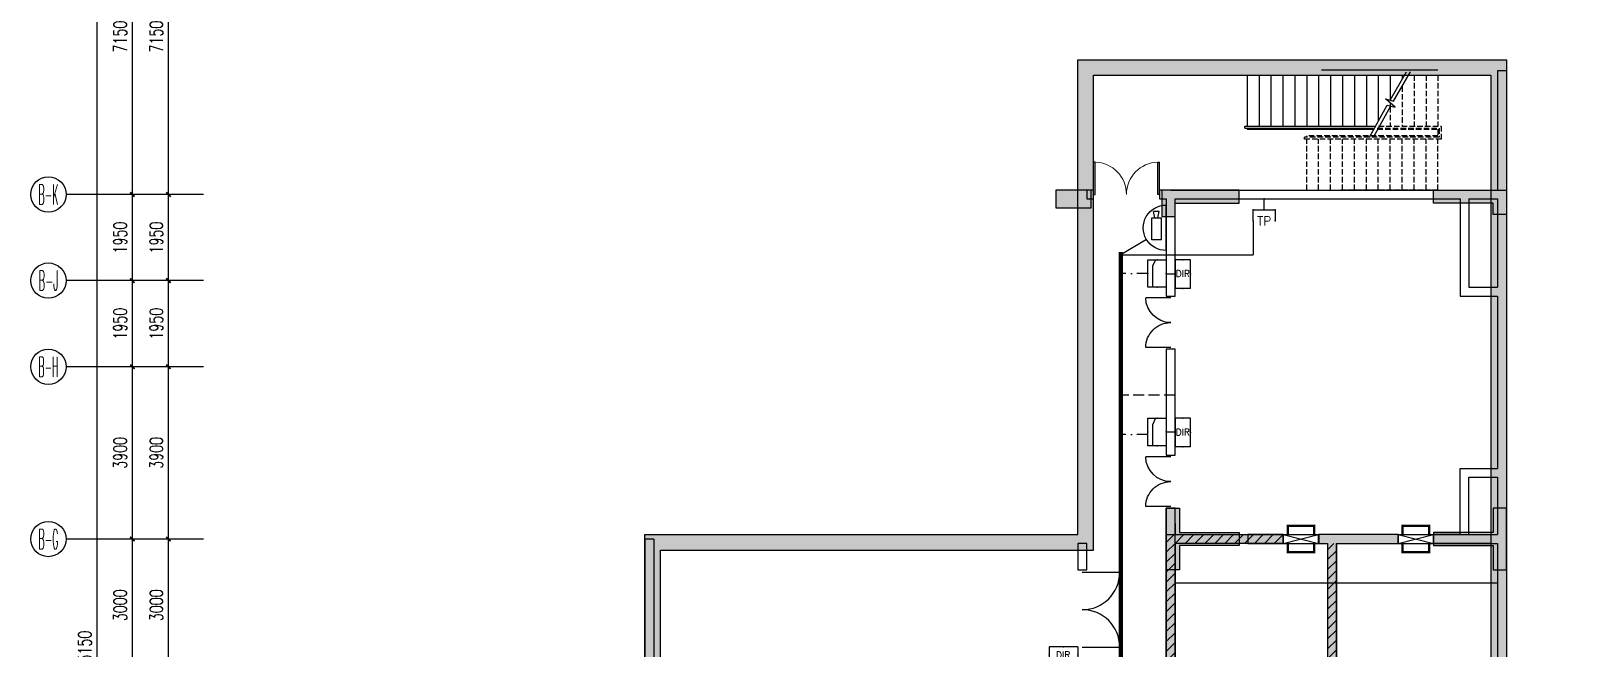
# Model space of a CAD drawing. Extents: x -41969 to 449372, y 65390 to 759577.
# Drawn here: x -39460 to -4656, y 720619 to 734599 of the extents above; entities that cross this region are included whole.
import ezdxf
from ezdxf.enums import TextEntityAlignment as Align

# ---------------------------------------------------------------- set-up
doc = ezdxf.new("R2010")
doc.units = 0
doc.header["$LTSCALE"] = 1000
doc.header["$MEASUREMENT"] = 0
doc.linetypes.add('DASH', pattern=[0.35, 0.25, -0.1])
doc.linetypes.add('DASHDOT', pattern=[1, 0.5, -0.25, 0, -0.25])
for name, color, linetype in [('0-桥架', 120, 'Continuous'), ('AXIS', 253, 'Continuous'), ('EQUIP-通讯', 241, 'Continuous'), ('jg地下室外墙', 2, 'Continuous'), ('jg新结构柱', 9, 'Continuous'), ('STAIR', 2, 'Continuous'), ('TEL_TEXT', 7, 'Continuous'), ('WALL', 7, 'Continuous'), ('WINDOW', 2, 'Continuous'), ('WINDOW_TEXT', 7, 'Continuous'), ('WIRE-照明', 120, 'Continuous'), ('安保设备SA', 241, 'Continuous'), ('设备', 2, 'Continuous')]:
    doc.layers.add(name, color=color, linetype=linetype)
doc.styles.add('_TCH_AXIS', font='COMPLEX', dxfattribs={"bigfont": 'GBCBIG'})
doc.styles.add('_TCH_DIM_T3', font='SIMPLEX', dxfattribs={"width": 0.705882, "bigfont": 'GBCBIG'})
doc.styles.add('_TEL_DIM', font='SIMPLEX', dxfattribs={"width": 0.8, "height": 3.5, "bigfont": 'HZTXT'})
doc.styles.add('SIMPLEX', font='SIMPLEX.SHX')
doc.dimstyles.new('_TCH_ARCH&&100', dxfattribs={"dimtxt": 297.5, "dimasz": 100, "dimexe": 250, "dimexo": 300, "dimgap": 126.25, "dimtad": 1, "dimdec": 0, "dimzin": 0, "dimdsep": 46, "dimtxsty": '_TCH_DIM_T3', "dimblk": 'ARCHTICK', "dimcen": 0.09, "dimclrt": 7, "dimazin": 2, "dimtfac": 1, "dimtdec": 0, "dimtix": 1, "dimtmove": 2, "dimatfit": 3, "dimfxl": 0, "dimtolj": 1, "dimtzin": 0, "dimarcsym": 0})

# ---------------------------------------------------------------- blocks, each defined once
blk = doc.blocks.new('fsdftgr324164365')
at = {"layer": 'jg地下室外墙'}
h = blk.add_hatch(color=9, dxfattribs=at)
h.dxf.hatch_style = 1
h.paths.add_polyline_path([(-16242, -2295682), (-25942, -2295682), (-25942, -2306432), (-35742, -2306432), (-35742, -2312132), (-44642, -2312132), (-44642, -2326632), (-14842, -2326632), (-14842, -2316903), (-16242, -2316903)])
h.paths.add_polyline_path([(-25592, -2296032), (-16592, -2296032), (-16592, -2317253), (-15192, -2317253), (-15192, -2326282), (-44292, -2326282), (-44292, -2312482), (-35392, -2312482), (-35392, -2306782), (-25592, -2306782)], flags=16)
for points in [[(-29842, -2326282), (-29842, -2318932), (-23942, -2318932), (-23944, -2306432), (-21292, -2306432), (-21292, -2306632), (-23742, -2306632), (-23742, -2319132), (-29642, -2319132), (-29642, -2326282)], [(-18692, -2306432), (-20492, -2306432), (-20492, -2306632), (-20292, -2306632), (-20292, -2323582), (-22042, -2323582), (-22042, -2326282), (-21842, -2326282), (-21842, -2323782), (-20092, -2323782), (-20089, -2306632), (-18692, -2306632)], [(-17892, -2306432), (-16592, -2306432), (-16592, -2306632), (-17892, -2306632)]]:
    blk.add_hatch(color=9, dxfattribs=at).paths.add_polyline_path(points)
at = {"layer": 'jg新结构柱'}
h = blk.add_hatch(dxfattribs=at)
h.set_pattern_fill('ANSI31', color=9, scale=100, style=0)
h.set_pattern_definition([(45, (84859.17, -158788.12), (-112.253202, 112.253202), [])])
h.paths.add_polyline_path([(-29842, -2326282), (-29642, -2326282), (-29642, -2319132), (-23742, -2319132), (-23742, -2306632), (-20292, -2306632), (-20292, -2323582), (-22042, -2323582), (-22042, -2326282), (-21842, -2326282), (-21842, -2323782), (-20092, -2323782), (-20092, -2306632), (-21292, -2306632), (-21292, -2306432), (-23942, -2306432), (-23942, -2318932), (-29842, -2318932)])
at = {"layer": 'jg地下室外墙', "color": 9}
for p, q in [((-21292, -2306432), (-21292, -2306632)), ((-20492, -2306432), (-20492, -2306632)), ((-18692, -2306432), (-18692, -2306632)), ((-17892, -2306432), (-17892, -2306632)), ((-20292, -2306632), (-20292, -2323552)), ((-20092, -2306632), (-20092, -2323752)), ((-22042, -2323582), (-20292, -2323582)), ((-22042, -2323582), (-22042, -2326282)), ((-21842, -2323782), (-21842, -2326282)), ((-21842, -2323782), (-20092, -2323782))]:
    blk.add_line(p, q, dxfattribs=at)
for points in [[(-14842, -2326632), (-44642, -2326632), (-44642, -2312132), (-35742, -2312132), (-35742, -2306432), (-25942, -2306432), (-25942, -2295682), (-16242, -2295682), (-16242, -2316903), (-14842, -2316903)], [(-15192, -2326282), (-44292, -2326282), (-44292, -2312482), (-35392, -2312482), (-35392, -2306782), (-25592, -2306782), (-25592, -2296032), (-16592, -2296032), (-16592, -2317253), (-15192, -2317253)], [(-29842, -2326282), (-29842, -2318932), (-23942, -2318932), (-23944, -2306432), (-21292, -2306432), (-21292, -2306632), (-23742, -2306632), (-23742, -2319132), (-29642, -2319132), (-29642, -2326282)], [(-18692, -2306432), (-20492, -2306432), (-20492, -2306632), (-20292, -2306632), (-20292, -2323582), (-22042, -2323582), (-22042, -2326282), (-21842, -2326282), (-21842, -2323782), (-20092, -2323782), (-20089, -2306632), (-18692, -2306632)], [(-17892, -2306432), (-16592, -2306432), (-16592, -2306632), (-17892, -2306632)]]:
    blk.add_lwpolyline(points, close=True, dxfattribs=at)
blk = doc.blocks.new('_ArchTick')
at = {"color": 0, "linetype": 'ByBlock', "const_width": 0.4}
blk.add_lwpolyline([(-0.5, -0.5), (0.5, 0.5)], dxfattribs=at)
blk = doc.blocks.new('*D178')
at = {"layer": 'AXIS', "color": 0, "lineweight": -2}
for p, q in [((-36146, 723092), (-36593, 723092)), ((-36343, 720092), (-36343, 723092)), ((-36146, 720092), (-36593, 720092))]:
    blk.add_line(p, q, dxfattribs=at)
at = {"layer": 'Defpoints', "color": 0}
for p in [(-36343, 723092), (-35846, 723092), (-35846, 720092)]:
    blk.add_point(p, dxfattribs=at)
at = {"layer": 'AXIS', "color": 0, "lineweight": -2, "xscale": 100, "yscale": 100, "zscale": 100}
for p, rotation in [((-36343, 723092), 90), ((-36343, 720092), 270)]:
    blk.add_blockref('_ArchTick', p, dxfattribs=dict(at, rotation=rotation))
at = {"layer": 'AXIS', "color": 7, "insert": (-36618, 721592), "char_height": 297.5, "attachment_point": 5, "rotation": 90, "style": '_TCH_DIM_T3'}
blk.add_mtext('\\A1;3000', dxfattribs=at)
blk = doc.blocks.new('*D179')
at = {"layer": 'AXIS', "color": 0, "lineweight": -2}
for p, q in [((-36146, 726992), (-36593, 726992)), ((-36343, 723092), (-36343, 726992)), ((-36146, 723092), (-36593, 723092))]:
    blk.add_line(p, q, dxfattribs=at)
at = {"layer": 'Defpoints', "color": 0}
for p in [(-36343, 726992), (-35846, 726992), (-35846, 723092)]:
    blk.add_point(p, dxfattribs=at)
at = {"layer": 'AXIS', "color": 0, "lineweight": -2, "xscale": 100, "yscale": 100, "zscale": 100}
for p, rotation in [((-36343, 726992), 90), ((-36343, 723092), 270)]:
    blk.add_blockref('_ArchTick', p, dxfattribs=dict(at, rotation=rotation))
at = {"layer": 'AXIS', "color": 7, "insert": (-36618, 725042), "char_height": 297.5, "attachment_point": 5, "rotation": 90, "style": '_TCH_DIM_T3'}
blk.add_mtext('\\A1;3900', dxfattribs=at)
blk = doc.blocks.new('*D180')
at = {"layer": 'AXIS', "color": 0, "lineweight": -2}
for p, q in [((-36146, 728942), (-36593, 728942)), ((-36343, 726992), (-36343, 728942)), ((-36146, 726992), (-36593, 726992))]:
    blk.add_line(p, q, dxfattribs=at)
at = {"layer": 'Defpoints', "color": 0}
for p in [(-36343, 728942), (-35846, 728942), (-35846, 726992)]:
    blk.add_point(p, dxfattribs=at)
at = {"layer": 'AXIS', "color": 0, "lineweight": -2, "xscale": 100, "yscale": 100, "zscale": 100}
for p, rotation in [((-36343, 728942), 90), ((-36343, 726992), 270)]:
    blk.add_blockref('_ArchTick', p, dxfattribs=dict(at, rotation=rotation))
at = {"layer": 'AXIS', "color": 7, "insert": (-36618, 727967), "char_height": 297.5, "attachment_point": 5, "rotation": 90, "style": '_TCH_DIM_T3'}
blk.add_mtext('\\A1;1950', dxfattribs=at)
blk = doc.blocks.new('*D181')
at = {"layer": 'AXIS', "color": 0, "lineweight": -2}
for p, q in [((-36146, 730892), (-36593, 730892)), ((-36343, 728942), (-36343, 730892)), ((-36146, 728942), (-36593, 728942))]:
    blk.add_line(p, q, dxfattribs=at)
at = {"layer": 'Defpoints', "color": 0}
for p in [(-36343, 730892), (-35846, 730892), (-35846, 728942)]:
    blk.add_point(p, dxfattribs=at)
at = {"layer": 'AXIS', "color": 0, "lineweight": -2, "xscale": 100, "yscale": 100, "zscale": 100}
for p, rotation in [((-36343, 730892), 90), ((-36343, 728942), 270)]:
    blk.add_blockref('_ArchTick', p, dxfattribs=dict(at, rotation=rotation))
at = {"layer": 'AXIS', "color": 7, "insert": (-36618, 729917), "char_height": 297.5, "attachment_point": 5, "rotation": 90, "style": '_TCH_DIM_T3'}
blk.add_mtext('\\A1;1950', dxfattribs=at)
blk = doc.blocks.new('*D182')
at = {"layer": 'AXIS', "color": 0, "lineweight": -2}
for p, q in [((-36146, 738042), (-36593, 738042)), ((-36343, 730892), (-36343, 738042)), ((-36146, 730892), (-36593, 730892))]:
    blk.add_line(p, q, dxfattribs=at)
at = {"layer": 'Defpoints', "color": 0}
for p in [(-36343, 738042), (-35846, 738042), (-35846, 730892)]:
    blk.add_point(p, dxfattribs=at)
at = {"layer": 'AXIS', "color": 0, "lineweight": -2, "xscale": 100, "yscale": 100, "zscale": 100}
for p, rotation in [((-36343, 738042), 90), ((-36343, 730892), 270)]:
    blk.add_blockref('_ArchTick', p, dxfattribs=dict(at, rotation=rotation))
at = {"layer": 'AXIS', "color": 7, "insert": (-36618, 734467), "char_height": 297.5, "attachment_point": 5, "rotation": 90, "style": '_TCH_DIM_T3'}
blk.add_mtext('\\A1;7150', dxfattribs=at)
blk = doc.blocks.new('*D188')
at = {"layer": 'AXIS', "color": 0, "lineweight": -2}
for p, q in [((-35846, 723092), (-37410, 723092)), ((-37160, 720092), (-37160, 723092)), ((-35846, 720092), (-37410, 720092))]:
    blk.add_line(p, q, dxfattribs=at)
at = {"layer": 'Defpoints', "color": 0}
for p in [(-37160, 723092), (-35546, 723092), (-35546, 720092)]:
    blk.add_point(p, dxfattribs=at)
at = {"layer": 'AXIS', "color": 0, "lineweight": -2, "xscale": 100, "yscale": 100, "zscale": 100}
for p, rotation in [((-37160, 723092), 90), ((-37160, 720092), 270)]:
    blk.add_blockref('_ArchTick', p, dxfattribs=dict(at, rotation=rotation))
at = {"layer": 'AXIS', "color": 7, "insert": (-37435, 721592), "char_height": 297.5, "attachment_point": 5, "rotation": 90, "style": '_TCH_DIM_T3'}
blk.add_mtext('\\A1;3000', dxfattribs=at)
blk = doc.blocks.new('*D189')
at = {"layer": 'AXIS', "color": 0, "lineweight": -2}
for p, q in [((-35846, 726992), (-37410, 726992)), ((-37160, 723092), (-37160, 726992)), ((-35846, 723092), (-37410, 723092))]:
    blk.add_line(p, q, dxfattribs=at)
at = {"layer": 'Defpoints', "color": 0}
for p in [(-37160, 726992), (-35546, 726992), (-35546, 723092)]:
    blk.add_point(p, dxfattribs=at)
at = {"layer": 'AXIS', "color": 0, "lineweight": -2, "xscale": 100, "yscale": 100, "zscale": 100}
for p, rotation in [((-37160, 726992), 90), ((-37160, 723092), 270)]:
    blk.add_blockref('_ArchTick', p, dxfattribs=dict(at, rotation=rotation))
at = {"layer": 'AXIS', "color": 7, "insert": (-37435, 725042), "char_height": 297.5, "attachment_point": 5, "rotation": 90, "style": '_TCH_DIM_T3'}
blk.add_mtext('\\A1;3900', dxfattribs=at)
blk = doc.blocks.new('*D190')
at = {"layer": 'AXIS', "color": 0, "lineweight": -2}
for p, q in [((-35846, 728942), (-37410, 728942)), ((-37160, 726992), (-37160, 728942)), ((-35846, 726992), (-37410, 726992))]:
    blk.add_line(p, q, dxfattribs=at)
at = {"layer": 'Defpoints', "color": 0}
for p in [(-37160, 728942), (-35546, 728942), (-35546, 726992)]:
    blk.add_point(p, dxfattribs=at)
at = {"layer": 'AXIS', "color": 0, "lineweight": -2, "xscale": 100, "yscale": 100, "zscale": 100}
for p, rotation in [((-37160, 728942), 90), ((-37160, 726992), 270)]:
    blk.add_blockref('_ArchTick', p, dxfattribs=dict(at, rotation=rotation))
at = {"layer": 'AXIS', "color": 7, "insert": (-37435, 727967), "char_height": 297.5, "attachment_point": 5, "rotation": 90, "style": '_TCH_DIM_T3'}
blk.add_mtext('\\A1;1950', dxfattribs=at)
blk = doc.blocks.new('*D191')
at = {"layer": 'AXIS', "color": 0, "lineweight": -2}
for p, q in [((-35846, 730892), (-37410, 730892)), ((-37160, 728942), (-37160, 730892)), ((-35846, 728942), (-37410, 728942))]:
    blk.add_line(p, q, dxfattribs=at)
at = {"layer": 'Defpoints', "color": 0}
for p in [(-37160, 730892), (-35546, 730892), (-35546, 728942)]:
    blk.add_point(p, dxfattribs=at)
at = {"layer": 'AXIS', "color": 0, "lineweight": -2, "xscale": 100, "yscale": 100, "zscale": 100}
for p, rotation in [((-37160, 730892), 90), ((-37160, 728942), 270)]:
    blk.add_blockref('_ArchTick', p, dxfattribs=dict(at, rotation=rotation))
at = {"layer": 'AXIS', "color": 7, "insert": (-37435, 729917), "char_height": 297.5, "attachment_point": 5, "rotation": 90, "style": '_TCH_DIM_T3'}
blk.add_mtext('\\A1;1950', dxfattribs=at)
blk = doc.blocks.new('*D192')
at = {"layer": 'AXIS', "color": 0, "lineweight": -2}
for p, q in [((-35846, 738042), (-37410, 738042)), ((-37160, 730892), (-37160, 738042)), ((-35846, 730892), (-37410, 730892))]:
    blk.add_line(p, q, dxfattribs=at)
at = {"layer": 'Defpoints', "color": 0}
for p in [(-37160, 738042), (-35546, 738042), (-35546, 730892)]:
    blk.add_point(p, dxfattribs=at)
at = {"layer": 'AXIS', "color": 0, "lineweight": -2, "xscale": 100, "yscale": 100, "zscale": 100}
for p, rotation in [((-37160, 738042), 90), ((-37160, 730892), 270)]:
    blk.add_blockref('_ArchTick', p, dxfattribs=dict(at, rotation=rotation))
at = {"layer": 'AXIS', "color": 7, "insert": (-37435, 734467), "char_height": 297.5, "attachment_point": 5, "rotation": 90, "style": '_TCH_DIM_T3'}
blk.add_mtext('\\A1;7150', dxfattribs=at)
blk = doc.blocks.new('*D194')
at = {"layer": 'AXIS', "color": 0, "lineweight": -2}
for p, q in [((-35846, 738142), (-38210, 738142)), ((-37960, 702992), (-37960, 738142)), ((-35846, 702992), (-38210, 702992))]:
    blk.add_line(p, q, dxfattribs=at)
at = {"layer": 'Defpoints', "color": 0}
for p in [(-37960, 738142), (-35546, 738142), (-35546, 702992)]:
    blk.add_point(p, dxfattribs=at)
at = {"layer": 'AXIS', "color": 0, "lineweight": -2, "xscale": 100, "yscale": 100, "zscale": 100}
for p, rotation in [((-37960, 738142), 90), ((-37960, 702992), 270)]:
    blk.add_blockref('_ArchTick', p, dxfattribs=dict(at, rotation=rotation))
at = {"layer": 'AXIS', "color": 7, "insert": (-38235, 720567), "char_height": 297.5, "attachment_point": 5, "rotation": 90, "style": '_TCH_DIM_T3'}
blk.add_mtext('\\A1;35150', dxfattribs=at)
blk = doc.blocks.new('_dblk1')
for p, q in [((-0.47, 0), (-0.47, -0.47)), ((0.47, 0), (0.47, -0.47))]:
    blk.add_line(p, q)
for centre, start, end in [((-0.47, 0), 270, 0), ((0.47, 0), 180, 270)]:
    blk.add_arc(centre, 0.47, start, end)
at = {"layer": 'WINDOW_TEXT', "style": 'SIMPLEX', "flags": 9}
blk.add_attdef('A', text='', height=1, dxfattribs=at).set_placement((0, 1.5), align=Align.MIDDLE)
blk = doc.blocks.new('$DorLib2D$00000002')
for p, q in [((-0.5, 0), (-0.5, 0.4875)), ((-0.475, 0.4875), (-0.5, 0.4875)), ((-0.475, 0), (-0.475, 0.4875)), ((0.475, 0), (0.475, 0.4875)), ((0.475, 0.4875), (0.5, 0.4875)), ((0.5, 0), (0.5, 0.4875)), ((-0.5, 0), (-0.475, 0)), ((0.5, 0), (0.475, 0))]:
    blk.add_line(p, q)
at = {"lineweight": 13}
for centre, start, end in [((-0.4875, 0), 0, 88.53072), ((0.4875, 0), 91.46928, 180)]:
    blk.add_arc(centre, 0.4875, start, end, dxfattribs=at)
blk = doc.blocks.new('$equip$00001889')
for p, q in [((-0.65, 0.35), (-0.65, -0.35)), ((0.65, 0.35), (-0.65, 0.35)), ((0.65, 0.35), (0.65, -0.35)), ((-0.65, -0.35), (0.65, -0.35))]:
    blk.add_line(p, q)
for p in [(-0.65, 0), (0, 0.35), (0.65, 0), (0, -0.35)]:
    blk.add_point(p)
at = {"color": 7, "style": '_TEL_DIM'}
blk.add_attdef('$TEXT$', text='', height=0.3, dxfattribs=at).set_placement((-0.02, -0.003), align=Align.MIDDLE_CENTER)
at = {"color": 7, "style": '_TEL_DIM', "flags": 1}
blk.add_attdef('A', text='', height=0.00002, dxfattribs=at).set_placement((0, 0), align=Align.MIDDLE_CENTER)
blk = doc.blocks.new('$equip$00001867')
for p, q in [((-0.5, 0.499), (-0.5, 0.999)), ((0.5, 0.999), (0.5, 0.499)), ((0.5, 0.499), (-0.5, 0.499)), ((0, 0.5), (0, 0))]:
    blk.add_line(p, q)
for p in [(-0.5, 0.999), (0.5, 0.999), (-0.5, 0.499), (0, 0), (0.5, 0.499)]:
    blk.add_point(p)
at = {"color": 7, "style": '_TEL_DIM'}
blk.add_attdef('$TEXT$', text='', height=0.4, dxfattribs=at).set_placement((0, 0.999), align=Align.MIDDLE_CENTER)
at = {"color": 7, "style": '_TEL_DIM', "flags": 1}
blk.add_attdef('A', text='', height=0.00002, dxfattribs=at).set_placement((0, 0), align=Align.MIDDLE_CENTER)
blk = doc.blocks.new('A$C59FF3FA0')
at = {"layer": '安保设备SA'}
for p, q in [((0, 724), (1426, 724)), ((334, 575), (334, 273)), ((334, 575), (1024, 575)), ((1024, 273), (1024, 575)), ((1024, 461), (1224, 500)), ((1224, 500), (1224, 322)), ((334, 273), (1024, 273)), ((1024, 361), (1224, 322))]:
    blk.add_line(p, q, dxfattribs=at)
blk.add_ellipse((713, 713), major_axis=(-713, 11), ratio=1, start_param=0.00047, end_param=3.17192, dxfattribs=at)
blk = doc.blocks.new('$equip$00001876')
at = {"color": 0, "linetype": 'Continuous'}
blk.add_lwpolyline([(-0.625, 0.415), (0.625, 0.415), (0.625, -0.415), (-0.625, -0.415)], close=True, dxfattribs=at)
blk.add_lwpolyline([(0.625, 0.075), (0.325, 0.215), (-0.625, 0.215)], dxfattribs=at)
for p in [(-0.625, 0), (0, 0.415), (0.625, 0), (0, -0.415)]:
    blk.add_point(p)
at = {"layer": 'TEL_TEXT', "style": '_TEL_DIM', "flags": 1}
blk.add_attdef('A', text='', height=0.00002, dxfattribs=at).set_placement((0, 0), align=Align.MIDDLE_CENTER)

msp = doc.modelspace()

# ---------------------------------------------------------------- hatches: boundary and pattern name
at = {"layer": 'jg新结构柱'}
h = msp.add_hatch(color=256, dxfattribs=at)
h.paths.add_polyline_path([(-17305.7, 712692.2), (-16785, 712692.2), (-16785, 712442.2), (-17305.7, 712442.2)])
h.paths.add_polyline_path([(-15455.7, 730592.2), (-15455.7, 730992.2), (-16255.7, 730992.2), (-16255.7, 730592.2)])
h.paths.add_polyline_path([(-23555.7, 712392.2), (-23555.7, 713692.2), (-23255.7, 713692.2), (-23255.7, 712692.2), (-21905.7, 712692.2), (-21905.7, 712392.2)])
h.paths.add_polyline_path([(-15505.7, 712442.2), (-16085, 712442.2), (-16085, 712692.2), (-15755.7, 712692.2), (-15755.7, 714842.2), (-15505.7, 714842.2)])
h.paths.add_polyline_path([(-15455.7, 720292.2), (-17805.7, 720292.2), (-17805.7, 719992.2), (-15755.7, 719992.2), (-15755.7, 718792.2), (-15455.7, 718792.2)])
h.paths.add_polyline_path([(-25555.7, 720292.2), (-23355.7, 720292.2), (-23355.7, 719992.2), (-25255.7, 719992.2), (-25255.7, 718542.2), (-25555.7, 718542.2)])
h.paths.add_polyline_path([(-13755.7, 715142.2), (-13755.7, 715792.2), (-13505.7, 715792.2), (-13505.7, 715392.2), (-11655.7, 715392.2), (-11655.7, 715142.2)])
h.paths.add_polyline_path([(-6055.7, 715142.2), (-6055.7, 715792.2), (-6305.7, 715792.2), (-6305.7, 715392.2), (-7705.7, 715392.2), (-7705.7, 715142.2)])
h.paths.add_polyline_path([(-6055.7, 730992.2), (-6055.7, 730442.2), (-6355.7, 730442.2), (-6355.7, 730692.2), (-7705.7, 730692.2), (-7705.7, 730992.2)])
h.paths.add_polyline_path([(-13855.7, 730992.2), (-13855.7, 730392.2), (-13555.7, 730392.2), (-13555.7, 730692.2), (-12105.7, 730692.2), (-12105.7, 730992.2)])
h.paths.add_polyline_path([(-12105.7, 723242.2), (-12105.7, 722942.2), (-13455.7, 722942.2), (-13455.7, 722392.2), (-13755.7, 722392.2), (-13755.7, 723792.2), (-13455.7, 723792.2), (-13455.7, 723242.2)])
h.paths.add_polyline_path([(-7705.7, 723242.2), (-7705.7, 722942.2), (-6355.7, 722942.2), (-6355.7, 722392.2), (-6055.7, 722392.2), (-6055.7, 723792.2), (-6355.7, 723792.2), (-6355.7, 723242.2)])
h.paths.add_polyline_path([(-4655.7, 712721.4), (-5255.7, 712721.4), (-5255.7, 712471.4), (-4905.7, 712471.4), (-4905.7, 711071.4), (-4655.7, 711071.4)])
h.paths.add_polyline_path([(-7755.7, 711071.8), (-7955.7, 711071.8), (-7955.7, 712471.8), (-8355.7, 712471.8), (-8355.7, 712721.8), (-7355.7, 712721.8), (-7355.7, 712471.8), (-7755.7, 712471.8)])
h.paths.add_polyline_path([(-25305.7, 712442.6), (-25955.7, 712442.6), (-25955.7, 712692.6), (-25555.7, 712692.6), (-25555.7, 714142.6), (-25305.7, 714142.6)])
h.paths.add_polyline_path([(-34455.7, 712692.2), (-33855.7, 712692.2), (-33855.7, 712442.2), (-34205.7, 712442.2), (-34205.7, 711042.2), (-34455.7, 711042.2)])
h.paths.add_polyline_path([(-31355.7, 711042.6), (-31155.7, 711042.6), (-31155.7, 712442.6), (-30755.7, 712442.6), (-30755.7, 712692.6), (-31755.7, 712692.6), (-31755.7, 712442.6), (-31355.7, 712442.6)])
h.paths.add_polyline_path([(-11630.7, 710692.2), (-11880.7, 710692.2), (-11880.7, 710442.2), (-11880.7, 708442.2), (-11630.7, 708442.2)])
h.paths.add_polyline_path([(-27480.7, 710692.2), (-27230.7, 710692.2), (-27230.7, 710442.2), (-27230.7, 708442.2), (-27480.7, 708442.2)])
h.paths.add_polyline_path([(-19705.7, 708792.6), (-19405.7, 708792.6), (-19405.7, 710392.6), (-19055.7, 710392.6), (-19055.7, 710692.6), (-20055.7, 710692.6), (-20055.7, 710392.6), (-19705.7, 710392.6)])
h.paths.add_polyline_path([(-4905.7, 703642.2), (-4655.7, 703642.2), (-4655.7, 703892.2), (-4655.7, 705342.2), (-4905.7, 705342.2)])
h.paths.add_polyline_path([(-7755.7, 704642.2), (-7955.7, 704642.2), (-7955.7, 703242.2), (-8355.7, 703242.2), (-8355.7, 702992.2), (-7355.7, 702992.2), (-7355.7, 703242.2), (-7755.7, 703242.2)])
h.paths.add_polyline_path([(-11655.7, 704642.2), (-11855.7, 704642.2), (-11855.7, 703292.2), (-12255.7, 703292.2), (-12255.7, 702992.2), (-11255.7, 702992.2), (-11255.7, 703292.2), (-11655.7, 703292.2)])
h.paths.add_polyline_path([(-19405.7, 704642.2), (-19705.7, 704642.2), (-19705.7, 703292.2), (-20255.7, 703292.2), (-20255.7, 702992.2), (-18855.7, 702992.2), (-18855.7, 703292.2), (-19405.7, 703292.2)])
h.paths.add_polyline_path([(-27255.7, 704642.2), (-27455.7, 704642.2), (-27455.7, 703292.2), (-27855.7, 703292.2), (-27855.7, 702992.2), (-26855.7, 702992.2), (-26855.7, 703292.2), (-27255.7, 703292.2)])
h.paths.add_polyline_path([(-31155.7, 704642.2), (-31355.7, 704642.2), (-31355.7, 703242.2), (-31755.7, 703242.2), (-31755.7, 702992.2), (-30755.7, 702992.2), (-30755.7, 703242.2), (-31155.7, 703242.2)])

# ---------------------------------------------------------------- linework, layer by layer
at = {"layer": '0-桥架', "const_width": 100}
msp.add_lwpolyline([(-14783.2, 729589.9), (-14783.2, 715971)], dxfattribs=at)
at = {"layer": 'AXIS'}
for p, q in [((-35545.6, 730892.2), (-38659.7, 730892.2)), ((-35545.6, 728942.2), (-38659.7, 728942.2)), ((-35545.6, 726992.2), (-38659.7, 726992.2)), ((-35545.6, 723092.2), (-38659.7, 723092.2))]:
    msp.add_line(p, q, dxfattribs=at)
for centre in [(-39059.7, 730892.2), (-39059.7, 728942.2), (-39059.7, 726992.2), (-39059.7, 723092.2)]:
    msp.add_circle(centre, 400, dxfattribs=at)
at = {"layer": 'jg地下室外墙'}
msp.add_line((-11105.7, 722992.2), (-10305.7, 722992.2), dxfattribs=at)
at = {"layer": 'jg新结构柱'}
for points in [[(-15455.7, 730592.2), (-15455.7, 730992.2), (-16255.7, 730992.2), (-16255.7, 730592.2)], [(-13855.7, 730992.2), (-13855.7, 730392.2), (-13555.7, 730392.2), (-13555.7, 730692.2), (-12105.7, 730692.2), (-12105.7, 730992.2)], [(-6055.7, 730992.2), (-6055.7, 730442.2), (-6355.7, 730442.2), (-6355.7, 730692.2), (-7705.7, 730692.2), (-7705.7, 730992.2)], [(-12105.7, 723242.2), (-12105.7, 722942.2), (-13455.7, 722942.2), (-13455.7, 722392.2), (-13755.7, 722392.2), (-13755.7, 723792.2), (-13455.7, 723792.2), (-13455.7, 723242.2)], [(-7705.7, 723242.2), (-7705.7, 722942.2), (-6355.7, 722942.2), (-6355.7, 722392.2), (-6055.7, 722392.2), (-6055.7, 723792.2), (-6355.7, 723792.2), (-6355.7, 723242.2)]]:
    msp.add_lwpolyline(points, close=True, dxfattribs=at)
at = {"layer": 'STAIR'}
for p, q in [((-11925.7, 733592.2), (-11925.7, 732442.2)), ((-11655.7, 733592.2), (-11655.7, 732442.2)), ((-11385.7, 733592.2), (-11385.7, 732442.2)), ((-11115.7, 733592.2), (-11115.7, 732442.2)), ((-10845.7, 733592.2), (-10845.7, 732442.2)), ((-10575.7, 733592.2), (-10575.7, 732442.2)), ((-10305.7, 733592.2), (-10305.7, 732442.2)), ((-10035.7, 733592.2), (-10035.7, 732442.2)), ((-9765.7, 733592.2), (-9765.7, 732442.2)), ((-9495.7, 733592.2), (-9495.7, 732442.2)), ((-9225.7, 733592.2), (-9225.7, 732442.2)), ((-8955.7, 733592.2), (-8955.7, 732565.4)), ((-8685.7, 733592.2), (-8685.7, 733027.2)), ((-8415.7, 733592.2), (-8415.7, 733500.6)), ((-8685.7, 732966.7), (-8685.7, 732900)), ((-11975.7, 732392.2), (-11975.7, 732442.2)), ((-11975.7, 732442.2), (-9041.3, 732442.2)), ((-11975.7, 732392.2), (-9070.2, 732392.2)), ((-11925.7, 732392.2), (-11925.7, 732367.2)), ((-11925.7, 732367.2), (-9070.2, 732367.2))]:
    msp.add_line(p, q, dxfattribs=at)
at = {"layer": 'STAIR', "linetype": 'DASH', "ltscale": 0.5}
for p, q in [((-8415.7, 733340.6), (-8415.7, 732442.2)), ((-8145.7, 733592.2), (-8145.7, 732442.2)), ((-7875.7, 733592.2), (-7875.7, 732442.2)), ((-7605.7, 733592.2), (-7605.7, 732442.2)), ((-8685.7, 732872.9), (-8685.7, 732442.2)), ((-8977.8, 732392.2), (-7580.7, 732392.2)), ((-8977.8, 732367.2), (-7605.7, 732367.2)), ((-8948.9, 732442.2), (-7530.7, 732442.2)), ((-7605.7, 732367.2), (-7605.7, 732217.2)), ((-7580.7, 732392.2), (-7580.7, 732192.2)), ((-7530.7, 732442.2), (-7530.7, 732142.2)), ((-10625.7, 732142.2), (-10625.7, 732192.2)), ((-7580.7, 732192.2), (-10625.7, 732192.2)), ((-7530.7, 732142.2), (-10625.7, 732142.2)), ((-7605.7, 732217.2), (-10575.7, 732217.2)), ((-10575.7, 732192.2), (-10575.7, 732217.2)), ((-10575.7, 730992.2), (-10575.7, 732142.2)), ((-10305.7, 730992.2), (-10305.7, 732142.2)), ((-10035.7, 730992.2), (-10035.7, 732142.2)), ((-9765.7, 730992.2), (-9765.7, 732142.2)), ((-9495.7, 730992.2), (-9495.7, 732142.2)), ((-9225.7, 730992.2), (-9225.7, 732142.2)), ((-8955.7, 730992.2), (-8955.7, 732142.2)), ((-8685.7, 730992.2), (-8685.7, 732142.2)), ((-8415.7, 730992.2), (-8415.7, 732142.2)), ((-8145.7, 730992.2), (-8145.7, 732142.2)), ((-7875.7, 730992.2), (-7875.7, 732142.2)), ((-7605.7, 730992.2), (-7605.7, 732142.2)), ((-7755.7, 730992.2), (-9835.7, 730992.2)), ((-7605.7, 730992.2), (-9685.7, 730992.2)), ((-9565.7, 730992.2), (-8812.6, 730992.2))]:
    msp.add_line(p, q, dxfattribs=at)
at = {"layer": 'STAIR'}
for points in [[(-9158.5, 732189.2), (-8752.6, 732917.2), (-8571.6, 732870.5), (-8789.2, 733053.9), (-8608.2, 733007.2), (-8225.4, 733670.2)], [(-8688.7, 733027.9), (-8317.8, 733670.2)], [(-9066.1, 732189.2), (-8672.2, 732896.5)]]:
    msp.add_lwpolyline(points, dxfattribs=at)
at = {"layer": 'WALL'}
for p, q in [((-10244.6, 733712.2), (-7605.7, 733712.2)), ((-6255.7, 733692.2), (-6255.7, 730992.2)), ((-6055.7, 733692.2), (-6255.7, 733692.2)), ((-6055.7, 733692.2), (-6055.7, 730892.2)), ((-15405.7, 730992.2), (-15555.7, 730992.2)), ((-15555.7, 730992.2), (-15555.7, 730792.2)), ((-15405.7, 730792.2), (-15405.7, 730992.2)), ((-13655.7, 730992.2), (-13905.7, 730992.2)), ((-13905.7, 730992.2), (-13905.7, 730792.2)), ((-13655.7, 730992.2), (-7005.7, 730992.2)), ((-7005.7, 730992.2), (-6255.7, 730992.2)), ((-6055.7, 730892.2), (-6055.7, 728692.6)), ((-15555.7, 730792.2), (-15405.7, 730792.2)), ((-13905.7, 730792.2), (-13755.7, 730792.2)), ((-13755.7, 730792.2), (-13755.7, 728592)), ((-13555.7, 730542.2), (-13555.7, 730792.2)), ((-13555.7, 728592), (-13555.7, 730792.2)), ((-13555.7, 730792.2), (-7105.7, 730792.2)), ((-7105.7, 730792.2), (-7105.7, 728592.6)), ((-6905.7, 730792.2), (-6905.7, 728792.6)), ((-6905.7, 730792.2), (-6255.7, 730792.2)), ((-6255.7, 730792.2), (-6255.7, 728792.6)), ((-13755.7, 728592), (-13555.7, 728592)), ((-7105.7, 728592.6), (-6255.7, 728592.6)), ((-6905.7, 728792.6), (-6255.7, 728792.6)), ((-6255.7, 728592.6), (-6255.7, 724692.2)), ((-6055.7, 728692.6), (-6055.7, 724592.2)), ((-13755.7, 727392), (-13755.7, 724992.2)), ((-13555.7, 727392), (-13755.7, 727392)), ((-13555.7, 724992.2), (-13555.7, 727392)), ((-13755.7, 724992.2), (-13555.7, 724992.2)), ((-7105.7, 723192.2), (-7105.7, 724692.2)), ((-7105.7, 724692.2), (-6255.7, 724692.2)), ((-6905.7, 723192.2), (-6905.7, 724492.2)), ((-6905.7, 724492.2), (-6255.7, 724492.2)), ((-6255.7, 724492.2), (-6255.7, 723192.2)), ((-6055.7, 724592.2), (-6055.7, 723092.2)), ((-13555.7, 723792.2), (-13755.7, 723792.2)), ((-13755.7, 723792.2), (-13755.7, 712692.2)), ((-13555.7, 712592.2), (-13555.7, 723792.2)), ((-13555.7, 723442.2), (-13555.7, 723192.2)), ((-25555.7, 723092.2), (-25555.7, 720092.2)), ((-25355.7, 723092.2), (-25555.7, 723092.2)), ((-25355.7, 723092.2), (-25355.7, 720192.2)), ((-15755.7, 722992.2), (-15755.7, 722392.2)), ((-15555.7, 722992.2), (-15755.7, 722992.2)), ((-15555.7, 722392.2), (-15555.7, 722992.2)), ((-13555.7, 723192.2), (-13555.7, 723217.2)), ((-13555.7, 723192.2), (-13135.7, 723192.2)), ((-11105.7, 723192.2), (-11905.7, 723192.2)), ((-11905.7, 723192.2), (-11905.7, 722992.2)), ((-11905.7, 722992.2), (-11105.7, 722992.2)), ((-11105.7, 722992.2), (-11105.7, 723192.2)), ((-10005.7, 723192.2), (-10305.7, 723192.2)), ((-10305.7, 723192.2), (-10305.7, 722992.2)), ((-10305.7, 722992.2), (-10105.7, 722992.2)), ((-10105.7, 722992.2), (-10105.7, 706042.2)), ((-8505.7, 723192.2), (-10005.7, 723192.2)), ((-9905.7, 722992.2), (-9905.7, 705842.2)), ((-9905.7, 722992.2), (-8505.7, 722992.2)), ((-8505.7, 722992.2), (-8505.7, 723192.2)), ((-7105.7, 723192.2), (-7705.7, 723192.2)), ((-7705.7, 723192.2), (-7705.7, 722992.2)), ((-7705.7, 722992.2), (-7005.7, 722992.2)), ((-7005.7, 722992.2), (-6255.7, 722992.2)), ((-6905.7, 723192.2), (-6255.7, 723192.2)), ((-6255.7, 722992.2), (-6255.7, 720192.2)), ((-6055.7, 723092.2), (-6055.7, 720192.2)), ((-15755.7, 722392.2), (-15555.7, 722392.2)), ((-6255.7, 722092.2), (-13555.7, 722092.2))]:
    msp.add_line(p, q, dxfattribs=at)
at = {"layer": 'WINDOW'}
for p, q in [((-11105.7, 723192.2), (-10305.7, 723192.2)), ((-11105.7, 723192.2), (-10305.7, 722992.2)), ((-11105.7, 722992.2), (-10305.7, 723192.2)), ((-8505.7, 723192.3), (-7705.7, 723192.3)), ((-8505.7, 723192.2), (-7705.7, 722992.2)), ((-8505.7, 722992.2), (-7705.7, 723192.2)), ((-8505.7, 722992.3), (-7705.7, 722992.3)), ((-6055.7, 722292.2), (-6055.7, 721092.2))]:
    msp.add_line(p, q, dxfattribs=at)
at = {"layer": 'WINDOW', "linetype": 'DASH'}
for p, q in [((-11105.7, 723192.2), (-11105.7, 722992.2)), ((-10305.7, 722992.2), (-10305.7, 723192.2)), ((-8505.7, 723192.2), (-8505.7, 722992.2)), ((-7705.7, 722992.2), (-7705.7, 723192.2))]:
    msp.add_line(p, q, dxfattribs=at)
at = {"layer": 'WIRE-照明'}
for p, q in [((-11787.7, 730292.7), (-11787.7, 729529.5)), ((-14203.7, 729873.4), (-14783.2, 729529.5)), ((-14783.2, 729529.5), (-11787.7, 729529.5)), ((-13755.7, 729093.9), (-13555.7, 729093.9)), ((-13755.7, 725517.4), (-13555.7, 725517.4))]:
    msp.add_line(p, q, dxfattribs=at)
at = {"layer": 'WIRE-照明', "linetype": 'DASHDOT', "ltscale": 0.5}
for p, q in [((-14170.7, 729103.4), (-14783.2, 729103.4)), ((-14170.7, 725460.8), (-14783.2, 725460.8))]:
    msp.add_line(p, q, dxfattribs=at)
at = {"layer": 'WIRE-照明', "linetype": 'DASH'}
msp.add_line((-13555.7, 726351.9), (-14797.7, 726351.9), dxfattribs=at)
at = {"layer": '设备', "const_width": 50}
for points in [[(-10405.7, 723192.2), (-10405.7, 723392.2), (-11005.7, 723392.2), (-11005.7, 723192.2)], [(-7805.7, 723192.3), (-7805.7, 723392.3), (-8405.7, 723392.3), (-8405.7, 723192.3)], [(-10405.7, 722992.2), (-10405.7, 722792.2), (-11005.7, 722792.2), (-11005.7, 722992.2)], [(-7805.7, 722992.3), (-7805.7, 722792.3), (-8405.7, 722792.3), (-8405.7, 722992.3)]]:
    msp.add_lwpolyline(points, dxfattribs=at)

# ---------------------------------------------------------------- block references
at = {"layer": 'EQUIP-通讯'}
ref = msp.add_blockref('$equip$00001867', (-11537.7, 730792.2), dxfattribs=dict(at, xscale=500, yscale=500, zscale=500, rotation=180.0000002151267))
ref.add_attrib('$TEXT$', 'TP', dxfattribs={"layer": '0', "color": 7, "height": 200, "style": '_TEL_DIM'}).set_placement((-11537.7, 730292.7), align=Align.MIDDLE_CENTER)
at = {"layer": 'EQUIP-通讯', "xscale": 500.0000000000044, "yscale": 500, "zscale": 500, "rotation": 89.99999242486665}
for p in [(-13963.2, 729103.4), (-13963.2, 725517.4)]:
    msp.add_blockref('$equip$00001876', p, dxfattribs=at)
at = {"layer": 'EQUIP-通讯'}
ref = msp.add_blockref('$equip$00001889', (-13380.7, 729090), dxfattribs=dict(at, xscale=500.0000000000005, yscale=500, zscale=500, rotation=269.9999974954417))
ref.add_attrib('$TEXT$', 'DIR', dxfattribs={"layer": '0', "color": 7, "height": 150, "style": '_TEL_DIM'}).set_placement((-13382.3, 729100), align=Align.MIDDLE_CENTER)
ref = msp.add_blockref('$equip$00001889', (-13380.7, 725504), dxfattribs=dict(at, xscale=500.0000000000004, yscale=500, zscale=500, rotation=269.9999974954417))
ref.add_attrib('$TEXT$', 'DIR', dxfattribs={"layer": '0', "color": 7, "height": 150, "style": '_TEL_DIM'}).set_placement((-13382.3, 725514), align=Align.MIDDLE_CENTER)
at = {"layer": 'EQUIP-通讯', "xscale": 499.9999999999998, "yscale": 500, "zscale": 500, "rotation": 359.9999947298223}
msp.add_blockref('$equip$00001889', (-16080.7, 720473.6), dxfattribs=at).add_auto_attribs({'$TEXT$': 'DIR'})
at = {"layer": 'WINDOW', "color": 9}
msp.add_blockref('fsdftgr324164365', (10186.6, 3029624.3), dxfattribs=at)
at = {"layer": 'WINDOW'}
for name, p, xscale, yscale, zscale, rotation in [('$DorLib2D$00000002', (-14655.7, 730892.2), -1500, 1500, -1500, 2.15115445456604e-07), ('_dblk1', (-13655.7, 727992), -1200, 1200, -1200, 269.9999999007829), ('_dblk1', (-13655.7, 724392.2), -1200, 1200, -1200, 269.9999990421845), ('_dblk1', (-15655.7, 721492.2), -1800, -1800, -1800, 269.9999986931816)]:
    msp.add_blockref(name, p, dxfattribs=dict(at, xscale=xscale, yscale=yscale, zscale=zscale, rotation=rotation))
at = {"layer": '安保设备SA', "xscale": -0.7195327877998388, "yscale": 0.7195327840745449, "zscale": 0.7195327856640003, "rotation": 269.9999942896478}
msp.add_blockref('A$C59FF3FA0', (-14276.7, 729624.3), dxfattribs=at)

# ---------------------------------------------------------------- texts
at = {"layer": 'AXIS', "color": 7, "style": '_TCH_AXIS'}
for s, width, p, p2 in [('B-K', 0.313433, (-39286, 730665.9), (-38833.5, 730665.9)), ('B-J', 0.355932, (-39286, 728715.9), (-38833.5, 728715.9)), ('B-H', 0.308824, (-39286, 726765.9), (-38833.5, 726765.9)), ('B-G', 0.318182, (-39286, 722865.9), (-38833.5, 722865.9))]:
    msp.add_text(s, height=452.55, dxfattribs=dict(at, width=width)).set_placement(p, p2, align=Align.FIT)

# ---------------------------------------------------------------- dimensions: what is measured, and where the dimension line sits
at = {"layer": 'AXIS'}
for p1, p2, distance, picture, middle in [((-35545.6, 702992.2), (-35545.6, 738142.2), 2414.1, '*D194', (-38234.7, 720567.2)), ((-35545.6, 730892.2), (-35545.6, 738042.2), 1614.1, '*D192', (-37434.7, 734467.2)), ((-35845.6, 730892.2), (-35845.6, 738042.2), 496.9, '*D182', (-36617.5, 734467.2)), ((-35545.6, 728942.2), (-35545.6, 730892.2), 1614.1, '*D191', (-37434.7, 729917.2)), ((-35845.6, 728942.2), (-35845.6, 730892.2), 496.9, '*D181', (-36617.5, 729917.2)), ((-35545.6, 726992.2), (-35545.6, 728942.2), 1614.1, '*D190', (-37434.7, 727967.2)), ((-35845.6, 726992.2), (-35845.6, 728942.2), 496.9, '*D180', (-36617.5, 727967.2)), ((-35545.6, 723092.2), (-35545.6, 726992.2), 1614.1, '*D189', (-37434.7, 725042.2)), ((-35845.6, 723092.2), (-35845.6, 726992.2), 496.9, '*D179', (-36617.5, 725042.2)), ((-35545.6, 720092.2), (-35545.6, 723092.2), 1614.1, '*D188', (-37434.7, 721592.2)), ((-35845.6, 720092.2), (-35845.6, 723092.2), 496.9, '*D178', (-36617.5, 721592.2))]:
    dim = msp.add_aligned_dim(p1=p1, p2=p2, distance=distance, dimstyle='_TCH_ARCH&&100', dxfattribs=at)
    dim.commit()
    dim.dimension.update_dxf_attribs({"geometry": picture, "text_midpoint": middle})

doc.saveas('drawing.dxf')
